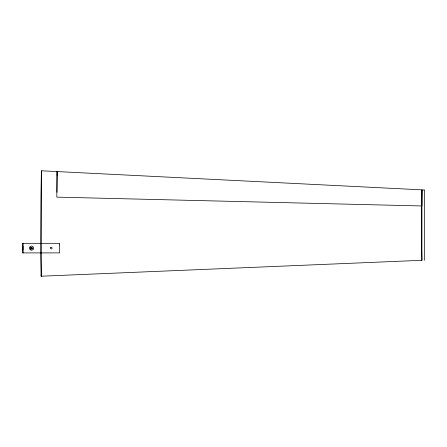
<?xml version="1.0" encoding="UTF-8"?>
<svg xmlns="http://www.w3.org/2000/svg" width="447" height="447" viewBox="0 0 447 447"><rect width="100%" height="100%" fill="white"/><g stroke="black" fill="none" stroke-linecap="round" stroke-linejoin="round"><path stroke-width="0.67" d="M57.227 175.839L57.227 171.587L56.803 197.133L421.683 205.961L421.448 242.47L421.923 260.299L421.94 189.992L421.683 205.961M23.166 252.901L23.166 243.319M41.292 273.419L41.135 276.212L421.934 260.299M41.135 276.212L40.571 252.734L40.923 199.189A534.338 60.49 -90 0 1 41.392 170.788L424.65 189.992L424.65 260.299M421.901 189.992L421.901 205.961M56.948 171.587L56.948 192.299M41.392 170.788L41.392 276.212M31.011 247.398A0.799 0.793 -90 0 1 30.647 248.906M31.391 248.666A0.788 0.682 -90 0 0 31.363 247.526A0.771 0.732 -57.8 0 0 31.072 247.308M31.402 248.677A0.771 0.76 -11.1 0 1 30.597 248.918M31.81 247.543A0.788 0.754 90 0 1 31.782 248.7A0.771 0.76 11.1 0 1 30.687 248.677M30.709 247.509A0.771 0.738 57.8 0 1 31.815 247.543M30.793 247.398A0.799 0.793 -90 0 1 30.647 248.878M59.607 244.934L59.619 252.901L22.35 252.901L22.35 243.319L59.613 243.319L59.607 244.934M22.534 247.934C22.981 255.304 23.155 241.263 22.534 247.934M32.145 248.526A0.799 0.793 -89.1 0 0 31.491 247.308A0.799 0.793 -89.1 0 0 30.77 248.493A0.799 0.793 -89.1 0 0 32.145 248.526M50.623 247.711A0.799 0.793 89.1 0 0 51.31 248.906A0.799 0.793 89.1 0 0 51.997 247.711A0.799 0.793 89.1 0 0 50.623 247.711M33.218 249.214A2.073 2.062 -89.1 0 0 31.547 246.034A2.073 2.062 -89.1 0 0 29.647 249.08A2.073 2.062 -89.1 0 0 33.218 249.214"/></g></svg>
